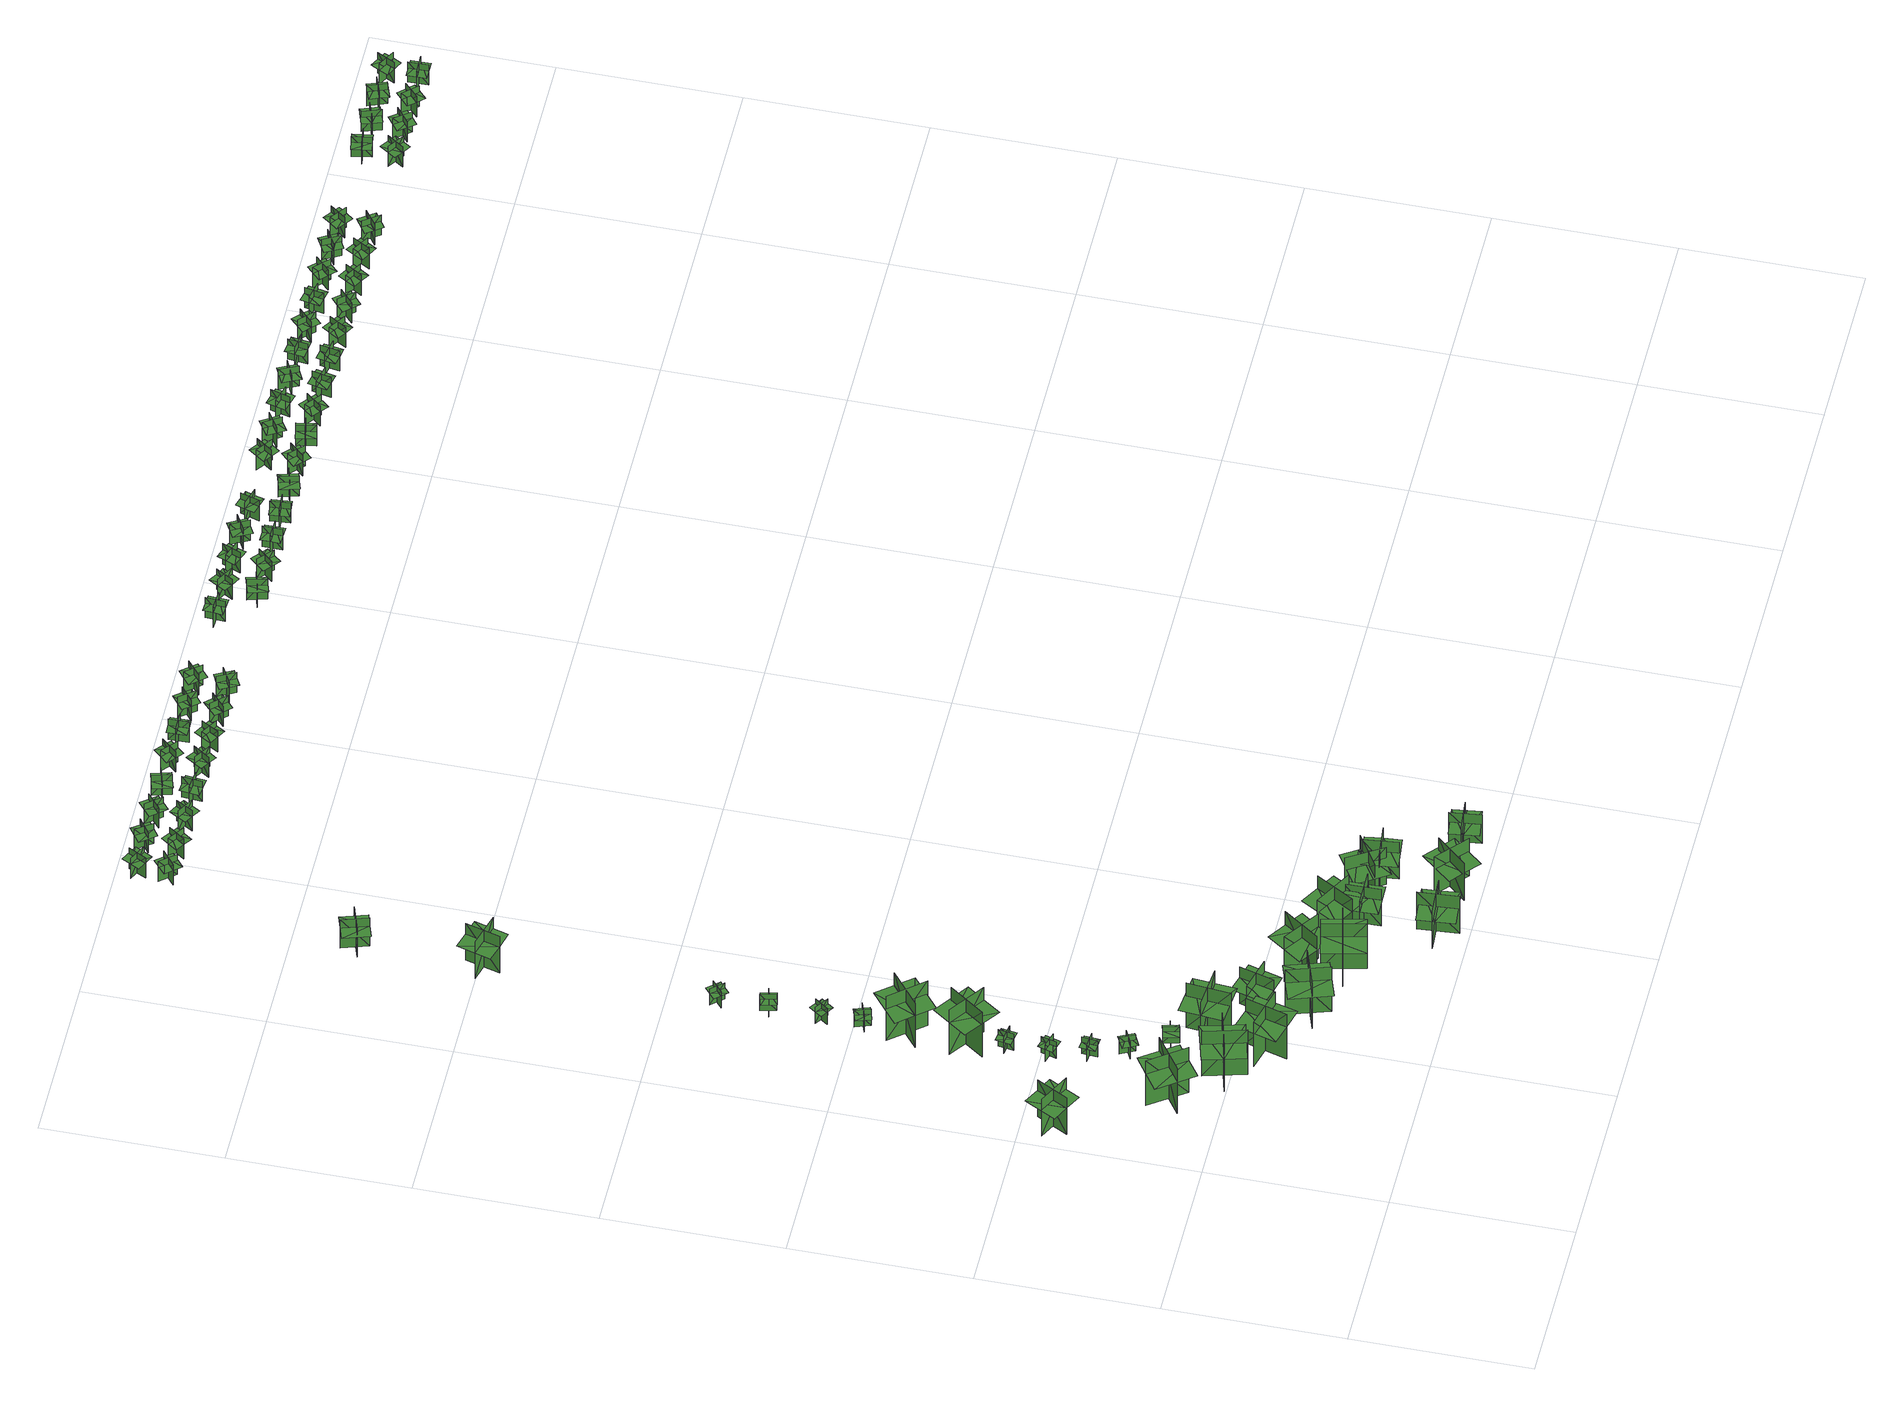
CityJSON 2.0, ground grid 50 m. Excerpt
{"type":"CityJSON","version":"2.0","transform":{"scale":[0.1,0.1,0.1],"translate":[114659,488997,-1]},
"CityObjects":{
"tree1":{"type":"SolitaryVegetationObject","geometry":[{"type":"MultiSurface","lod":"1","boundaries":[[[0,1,2]],[[0,2,3]],[[4,5,6]],[[4,6,7]],[[8,9,10]],[[8,10,11]],[[8,11,12]],[[8,12,13]]]}]},
"tree2":{"type":"SolitaryVegetationObject","geometry":[{"type":"MultiSurface","lod":"1","boundaries":[[[14,15,16]],[[14,16,17]],[[18,19,20]],[[18,20,21]],[[22,23,24]],[[22,24,25]],[[22,25,26]],[[22,26,27]]]}]},
"tree3":{"type":"SolitaryVegetationObject","geometry":[{"type":"MultiSurface","lod":"1","boundaries":[[[28,29,30]],[[28,30,31]],[[32,33,34]],[[32,34,35]],[[36,37,38]],[[36,38,39]],[[36,39,40]],[[36,40,41]]]}]},
"tree4":{"type":"SolitaryVegetationObject","geometry":[{"type":"MultiSurface","lod":"1","boundaries":[[[42,43,44]],[[42,44,45]],[[46,47,48]],[[46,48,49]],[[50,51,52]],[[50,52,53]],[[50,53,54]],[[50,54,55]]]}]},
"tree5":{"type":"SolitaryVegetationObject","geometry":[{"type":"MultiSurface","lod":"1","boundaries":[[[56,57,58]],[[56,58,59]],[[60,61,62]],[[60,62,63]],[[64,65,66]],[[64,66,67]],[[64,67,68]],[[64,68,69]]]}]},
"tree6":{"type":"SolitaryVegetationObject","geometry":[{"type":"MultiSurface","lod":"1","boundaries":[[[70,71,72]],[[70,72,73]],[[74,75,76]],[[74,76,77]],[[78,79,80]],[[78,80,81]],[[78,81,82]],[[78,82,83]]]}]},
"tree7":{"type":"SolitaryVegetationObject","geometry":[{"type":"MultiSurface","lod":"1","boundaries":[[[84,85,86]],[[84,86,87]],[[88,89,90]],[[88,90,91]],[[92,93,94]],[[92,94,95]],[[92,95,96]],[[92,96,97]]]}]},
"tree8":{"type":"SolitaryVegetationObject","geometry":[{"type":"MultiSurface","lod":"1","boundaries":[[[98,99,100]],[[98,100,101]],[[102,103,104]],[[102,104,105]],[[106,107,108]],[[106,108,109]],[[106,109,110]],[[106,110,111]]]}]},
"tree9":{"type":"SolitaryVegetationObject","geometry":[{"type":"MultiSurface","lod":"1","boundaries":[[[112,113,114]],[[112,114,115]],[[116,117,118]],[[116,118,119]],[[120,121,122]],[[120,122,123]],[[120,123,124]],[[120,124,125]]]}]},
"tree10":{"type":"SolitaryVegetationObject","geometry":[{"type":"MultiSurface","lod":"1","boundaries":[[[126,127,128]],[[126,128,129]],[[130,131,132]],[[130,132,133]],[[134,135,136]],[[134,136,137]],[[134,137,138]],[[134,138,139]]]}]},
"tree11":{"type":"SolitaryVegetationObject","geometry":[{"type":"MultiSurface","lod":"1","boundaries":[[[140,141,142]],[[140,142,143]],[[144,145,146]],[[144,146,147]],[[148,149,150]],[[148,150,151]],[[148,151,152]],[[148,152,153]]]}]},
"tree12":{"type":"SolitaryVegetationObject","geometry":[{"type":"MultiSurface","lod":"1","boundaries":[[[154,155,156]],[[154,156,157]],[[158,159,160]],[[158,160,161]],[[162,163,164]],[[162,164,165]],[[162,165,166]],[[162,166,167]]]}]},
"tree13":{"type":"SolitaryVegetationObject","geometry":[{"type":"MultiSurface","lod":"1","boundaries":[[[168,169,170]],[[168,170,171]],[[172,173,174]],[[172,174,175]],[[176,177,178]],[[176,178,179]],[[176,179,180]],[[176,180,181]]]}]},
"tree14":{"type":"SolitaryVegetationObject","geometry":[{"type":"MultiSurface","lod":"1","boundaries":[[[182,183,184]],[[182,184,185]],[[186,187,188]],[[186,188,189]],[[190,191,192]],[[190,192,193]],[[190,193,194]],[[190,194,195]]]}]},
"tree15":{"type":"SolitaryVegetationObject","geometry":[{"type":"MultiSurface","lod":"1","boundaries":[[[196,197,198]],[[196,198,199]],[[200,201,202]],[[200,202,203]],[[204,205,206]],[[204,206,207]],[[204,207,208]],[[204,208,209]]]}]},
"tree16":{"type":"SolitaryVegetationObject","geometry":[{"type":"MultiSurface","lod":"1","boundaries":[[[210,211,212]],[[210,212,213]],[[214,215,216]],[[214,216,217]],[[218,219,220]],[[218,220,221]],[[218,221,222]],[[218,222,223]]]}]},
"tree17":{"type":"SolitaryVegetationObject","geometry":[{"type":"MultiSurface","lod":"1","boundaries":[[[224,225,226]],[[224,226,227]],[[228,229,230]],[[228,230,231]],[[232,233,234]],[[232,234,235]],[[232,235,236]],[[232,236,237]]]}]},
"tree18":{"type":"SolitaryVegetationObject","geometry":[{"type":"MultiSurface","lod":"1","boundaries":[[[238,239,240]],[[238,240,241]],[[242,243,244]],[[242,244,245]],[[246,247,248]],[[246,248,249]],[[246,249,250]],[[246,250,251]]]}]},
"tree19":{"type":"SolitaryVegetationObject","geometry":[{"type":"MultiSurface","lod":"1","boundaries":[[[252,253,254]],[[252,254,255]],[[256,257,258]],[[256,258,259]],[[260,261,262]],[[260,262,263]],[[260,263,264]],[[260,264,265]]]}]},
"tree20":{"type":"SolitaryVegetationObject","geometry":[{"type":"MultiSurface","lod":"1","boundaries":[[[266,267,268]],[[266,268,269]],[[270,271,272]],[[270,272,273]],[[274,275,276]],[[274,276,277]],[[274,277,278]],[[274,278,279]]]}]},
"tree21":{"type":"SolitaryVegetationObject","geometry":[{"type":"MultiSurface","lod":"1","boundaries":[[[280,281,282]],[[280,282,283]],[[284,285,286]],[[284,286,287]],[[288,289,290]],[[288,290,291]],[[288,291,292]],[[288,292,293]]]}]},
"tree22":{"type":"SolitaryVegetationObject","geometry":[{"type":"MultiSurface","lod":"1","boundaries":[[[294,295,296]],[[294,296,297]],[[298,299,300]],[[298,300,301]],[[302,303,304]],[[302,304,305]],[[302,305,306]],[[302,306,307]]]}]},
"tree23":{"type":"SolitaryVegetationObject","geometry":[{"type":"MultiSurface","lod":"1","boundaries":[[[308,309,310]],[[308,310,311]],[[312,313,314]],[[312,314,315]],[[316,317,318]],[[316,318,319]],[[316,319,320]],[[316,320,321]]]}]},
"tree24":{"type":"SolitaryVegetationObject","geometry":[{"type":"MultiSurface","lod":"1","boundaries":[[[322,323,324]],[[322,324,325]],[[326,327,328]],[[326,328,329]],[[330,331,332]],[[330,332,333]],[[330,333,334]],[[330,334,335]]]}]},
"tree25":{"type":"SolitaryVegetationObject","geometry":[{"type":"MultiSurface","lod":"1","boundaries":[[[336,337,338]],[[336,338,339]],[[340,341,342]],[[340,342,343]],[[344,345,346]],[[344,346,347]],[[344,347,348]],[[344,348,349]]]}]},
"tree26":{"type":"SolitaryVegetationObject","geometry":[{"type":"MultiSurface","lod":"1","boundaries":[[[350,351,352]],[[350,352,353]],[[354,355,356]],[[354,356,357]],[[358,359,360]],[[358,360,361]],[[358,361,362]],[[358,362,363]]]}]},
"tree27":{"type":"SolitaryVegetationObject","geometry":[{"type":"MultiSurface","lod":"1","boundaries":[[[364,365,366]],[[364,366,367]],[[368,369,370]],[[368,370,371]],[[372,373,374]],[[372,374,375]],[[372,375,376]],[[372,376,377]]]}]},
"tree28":{"type":"SolitaryVegetationObject","geometry":[{"type":"MultiSurface","lod":"1","boundaries":[[[378,379,380]],[[378,380,381]],[[382,383,384]],[[382,384,385]],[[386,387,388]],[[386,388,389]],[[386,389,390]],[[386,390,391]]]}]},
"tree29":{"type":"SolitaryVegetationObject","geometry":[{"type":"MultiSurface","lod":"1","boundaries":[[[392,393,394]],[[392,394,395]],[[396,397,398]],[[396,398,399]],[[400,401,402]],[[400,402,403]],[[400,403,404]],[[400,404,405]]]}]},
"tree30":{"type":"SolitaryVegetationObject","geometry":[{"type":"MultiSurface","lod":"1","boundaries":[[[406,407,408]],[[406,408,409]],[[410,411,412]],[[410,412,413]],[[414,415,416]],[[414,416,417]],[[414,417,418]],[[414,418,419]]]}]},
"tree31":{"type":"SolitaryVegetationObject","geometry":[{"type":"MultiSurface","lod":"1","boundaries":[[[420,421,422]],[[420,422,423]],[[424,425,426]],[[424,426,427]],[[428,429,430]],[[428,430,431]],[[428,431,432]],[[428,432,433]]]}]},
"tree32":{"type":"SolitaryVegetationObject","geometry":[{"type":"MultiSurface","lod":"1","boundaries":[[[434,435,436]],[[434,436,437]],[[438,439,440]],[[438,440,441]],[[442,443,444]],[[442,444,445]],[[442,445,446]],[[442,446,447]]]}]},
"tree33":{"type":"SolitaryVegetationObject","geometry":[{"type":"MultiSurface","lod":"1","boundaries":[[[448,449,450]],[[448,450,451]],[[452,453,454]],[[452,454,455]],[[456,457,458]],[[456,458,459]],[[456,459,460]],[[456,460,461]]]}]},
"tree34":{"type":"SolitaryVegetationObject","geometry":[{"type":"MultiSurface","lod":"1","boundaries":[[[462,463,464]],[[462,464,465]],[[466,467,468]],[[466,468,469]],[[470,471,472]],[[470,472,473]],[[470,473,474]],[[470,474,475]]]}]},
"tree35":{"type":"SolitaryVegetationObject","geometry":[{"type":"MultiSurface","lod":"1","boundaries":[[[476,477,478]],[[476,478,479]],[[480,481,482]],[[480,482,483]],[[484,485,486]],[[484,486,487]],[[484,487,488]],[[484,488,489]]]}]},
"tree36":{"type":"SolitaryVegetationObject","geometry":[{"type":"MultiSurface","lod":"1","boundaries":[[[490,491,492]],[[490,492,493]],[[494,495,496]],[[494,496,497]],[[498,499,500]],[[498,500,501]],[[498,501,502]],[[498,502,503]]]}]},
"tree37":{"type":"SolitaryVegetationObject","geometry":[{"type":"MultiSurface","lod":"1","boundaries":[[[504,505,506]],[[504,506,507]],[[508,509,510]],[[508,510,511]],[[512,513,514]],[[512,514,515]],[[512,515,516]],[[512,516,517]]]}]},
"tree38":{"type":"SolitaryVegetationObject","geometry":[{"type":"MultiSurface","lod":"1","boundaries":[[[518,519,520]],[[518,520,521]],[[522,523,524]],[[522,524,525]],[[526,527,528]],[[526,528,529]],[[526,529,530]],[[526,530,531]]]}]},
"tree39":{"type":"SolitaryVegetationObject","geometry":[{"type":"MultiSurface","lod":"1","boundaries":[[[532,533,534]],[[532,534,535]],[[536,537,538]],[[536,538,539]],[[540,541,542]],[[540,542,543]],[[540,543,544]],[[540,544,545]]]}]},
"tree40":{"type":"SolitaryVegetationObject","geometry":[{"type":"MultiSurface","lod":"1","boundaries":[[[546,547,548]],[[546,548,549]],[[550,551,552]],[[550,552,553]],[[554,555,556]],[[554,556,557]],[[554,557,558]],[[554,558,559]]]}]},
"tree41":{"type":"SolitaryVegetationObject","geometry":[{"type":"MultiSurface","lod":"1","boundaries":[[[560,561,562]],[[560,562,563]],[[564,565,566]],[[564,566,567]],[[568,569,570]],[[568,570,571]],[[568,571,572]],[[568,572,573]]]}]},
"tree42":{"type":"SolitaryVegetationObject","geometry":[{"type":"MultiSurface","lod":"1","boundaries":[[[574,575,576]],[[574,576,577]],[[578,579,580]],[[578,580,581]],[[582,583,584]],[[582,584,585]],[[582,585,586]],[[582,586,587]]]}]},
"tree43":{"type":"SolitaryVegetationObject","geometry":[{"type":"MultiSurface","lod":"1","boundaries":[[[588,589,590]],[[588,590,591]],[[592,593,594]],[[592,594,595]],[[596,597,598]],[[596,598,599]],[[596,599,600]],[[596,600,601]]]}]},
"tree44":{"type":"SolitaryVegetationObject","geometry":[{"type":"MultiSurface","lod":"1","boundaries":[[[602,603,604]],[[602,604,605]],[[606,607,608]],[[606,608,609]],[[610,611,612]],[[610,612,613]],[[610,613,614]],[[610,614,615]]]}]},
"tree45":{"type":"SolitaryVegetationObject","geometry":[{"type":"MultiSurface","lod":"1","boundaries":[[[616,617,618]],[[616,618,619]],[[620,621,622]],[[620,622,623]],[[624,625,626]],[[624,626,627]],[[624,627,628]],[[624,628,629]]]}]},
"tree46":{"type":"SolitaryVegetationObject","geometry":[{"type":"MultiSurface","lod":"1","boundaries":[[[630,631,632]],[[630,632,633]],[[634,635,636]],[[634,636,637]],[[638,639,640]],[[638,640,641]],[[638,641,642]],[[638,642,643]]]}]},
"tree47":{"type":"SolitaryVegetationObject","geometry":[{"type":"MultiSurface","lod":"1","boundaries":[[[644,645,646]],[[644,646,647]],[[648,649,650]],[[648,650,651]],[[652,653,654]],[[652,654,655]],[[652,655,656]],[[652,656,657]]]}]},
"tree48":{"type":"SolitaryVegetationObject","geometry":[{"type":"MultiSurface","lod":"1","boundaries":[[[658,659,660]],[[658,660,661]],[[662,663,664]],[[662,664,665]],[[666,667,668]],[[666,668,669]],[[666,669,670]],[[666,670,671]]]}]},
"tree49":{"type":"SolitaryVegetationObject","geometry":[{"type":"MultiSurface","lod":"1","boundaries":[[[672,673,674]],[[672,674,675]],[[676,677,678]],[[676,678,679]],[[680,681,682]],[[680,682,683]],[[680,683,684]],[[680,684,685]]]}]},
"tree50":{"type":"SolitaryVegetationObject","geometry":[{"type":"MultiSurface","lod":"1","boundaries":[[[686,687,688]],[[686,688,689]],[[690,691,692]],[[690,692,693]],[[694,695,696]],[[694,696,697]],[[694,697,698]],[[694,698,699]]]}]},
"tree51":{"type":"SolitaryVegetationObject","geometry":[{"type":"MultiSurface","lod":"1","boundaries":[[[700,701,702]],[[700,702,703]],[[704,705,706]],[[704,706,707]],[[708,709,710]],[[708,710,711]],[[708,711,712]],[[708,712,713]]]}]},
"tree52":{"type":"SolitaryVegetationObject","geometry":[{"type":"MultiSurface","lod":"1","boundaries":[[[714,715,716]],[[714,716,717]],[[718,719,720]],[[718,720,721]],[[722,723,724]],[[722,724,725]],[[722,725,726]],[[722,726,727]]]}]},
"tree53":{"type":"SolitaryVegetationObject","geometry":[{"type":"MultiSurface","lod":"1","boundaries":[[[728,729,730]],[[728,730,731]],[[732,733,734]],[[732,734,735]],[[736,737,738]],[[736,738,739]],[[736,739,740]],[[736,740,741]]]}]},
"tree54":{"type":"SolitaryVegetationObject","geometry":[{"type":"MultiSurface","lod":"1","boundaries":[[[742,743,744]],[[742,744,745]],[[746,747,748]],[[746,748,749]],[[750,751,752]],[[750,752,753]],[[750,753,754]],[[750,754,755]]]}]},
"tree55":{"type":"SolitaryVegetationObject","geometry":[{"type":"MultiSurface","lod":"1","boundaries":[[[756,757,758]],[[756,758,759]],[[760,761,762]],[[760,762,763]],[[764,765,766]],[[764,766,767]],[[764,767,768]],[[764,768,769]]]}]},
"tree56":{"type":"SolitaryVegetationObject","geometry":[{"type":"MultiSurface","lod":"1","boundaries":[[[770,771,772]],[[770,772,773]],[[774,775,776]],[[774,776,777]],[[778,779,780]],[[778,780,781]],[[778,781,782]],[[778,782,783]]]}]},
"tree57":{"type":"SolitaryVegetationObject","geometry":[{"type":"MultiSurface","lod":"1","boundaries":[[[784,785,786]],[[784,786,787]],[[788,789,790]],[[788,790,791]],[[792,793,794]],[[792,794,795]],[[792,795,796]],[[792,796,797]]]}]},
"tree58":{"type":"SolitaryVegetationObject","geometry":[{"type":"MultiSurface","lod":"1","boundaries":[[[798,799,800]],[[798,800,801]],[[802,803,804]],[[802,804,805]],[[806,807,808]],[[806,808,809]],[[806,809,810]],[[806,810,811]]]}]},
"tree59":{"type":"SolitaryVegetationObject","geometry":[{"type":"MultiSurface","lod":"1","boundaries":[[[812,813,814]],[[812,814,815]],[[816,817,818]],[[816,818,819]],[[820,821,822]],[[820,822,823]],[[820,823,824]],[[820,824,825]]]}]},
"tree60":{"type":"SolitaryVegetationObject","geometry":[{"type":"MultiSurface","lod":"1","boundaries":[[[826,827,828]],[[826,828,829]],[[830,831,832]],[[830,832,833]],[[834,835,836]],[[834,836,837]],[[834,837,838]],[[834,838,839]]]}]},
"tree61":{"type":"SolitaryVegetationObject","geometry":[{"type":"MultiSurface","lod":"1","boundaries":[[[840,841,842]],[[840,842,843]],[[844,845,846]],[[844,846,847]],[[848,849,850]],[[848,850,851]],[[848,851,852]],[[848,852,853]]]}]},
"tree62":{"type":"SolitaryVegetationObject","geometry":[{"type":"MultiSurface","lod":"1","boundaries":[[[854,855,856]],[[854,856,857]],[[858,859,860]],[[858,860,861]],[[862,863,864]],[[862,864,865]],[[862,865,866]],[[862,866,867]]]}]},
"tree63":{"type":"SolitaryVegetationObject","geometry":[{"type":"MultiSurface","lod":"1","boundaries":[[[868,869,870]],[[868,870,871]],[[872,873,874]],[[872,874,875]],[[876,877,878]],[[876,878,879]],[[876,879,880]],[[876,880,881]]]}]},
"tree64":{"type":"SolitaryVegetationObject","geometry":[{"type":"MultiSurface","lod":"1","boundaries":[[[882,883,884]],[[882,884,885]],[[886,887,888]],[[886,888,889]],[[890,891,892]],[[890,892,893]],[[890,893,894]],[[890,894,895]]]}]},
"tree65":{"type":"SolitaryVegetationObject","geometry":[{"type":"MultiSurface","lod":"1","boundaries":[[[896,897,898]],[[896,898,899]],[[900,901,902]],[[900,902,903]],[[904,905,906]],[[904,906,907]],[[904,907,908]],[[904,908,909]]]}]},
"tree66":{"type":"SolitaryVegetationObject","geometry":[{"type":"MultiSurface","lod":"1","boundaries":[[[910,911,912]],[[910,912,913]],[[914,915,916]],[[914,916,917]],[[918,919,920]],[[918,920,921]],[[918,921,922]],[[918,922,923]]]}]},
"tree67":{"type":"SolitaryVegetationObject","geometry":[{"type":"MultiSurface","lod":"1","boundaries":[[[924,925,926]],[[924,926,927]],[[928,929,930]],[[928,930,931]],[[932,933,934]],[[932,934,935]],[[932,935,936]],[[932,936,937]]]}]},
"tree68":{"type":"SolitaryVegetationObject","geometry":[{"type":"MultiSurface","lod":"1","boundaries":[[[938,939,940]],[[938,940,941]],[[942,943,944]],[[942,944,945]],[[946,947,948]],[[946,948,949]],[[946,949,950]],[[946,950,951]]]}]},
"tree69":{"type":"SolitaryVegetationObject","geometry":[{"type":"MultiSurface","lod":"1","boundaries":[[[952,953,954]],[[952,954,955]],[[956,957,958]],[[956,958,959]],[[960,961,962]],[[960,962,963]],[[960,963,964]],[[960,964,965]]]}]},
"tree70":{"type":"SolitaryVegetationObject","geometry":[{"type":"MultiSurface","lod":"1","boundaries":[[[966,967,968]],[[966,968,969]],[[970,971,972]],[[970,972,973]],[[974,975,976]],[[974,976,977]],[[974,977,978]],[[974,978,979]]]}]},
"tree71":{"type":"SolitaryVegetationObject","geometry":[{"type":"MultiSurface","lod":"1","boundaries":[[[980,981,982]],[[980,982,983]],[[984,985,986]],[[984,986,987]],[[988,989,990]],[[988,990,991]],[[988,991,992]],[[988,992,993]]]}]},
"tree72":{"type":"SolitaryVegetationObject","geometry":[{"type":"MultiSurface","lod":"1","boundaries":[[[994,995,996]],[[994,996,997]],[[998,999,1000]],[[998,1000,1001]],[[1002,1003,1004]],[[1002,1004,1005]],[[1002,1005,1006]],[[1002,1006,1007]]]}]},
"tree73":{"type":"SolitaryVegetationObject","geometry":[{"type":"MultiSurface","lod":"1","boundaries":[[[1008,1009,1010]],[[1008,1010,1011]],[[1012,1013,1014]],[[1012,1014,1015]],[[1016,1017,1018]],[[1016,1018,1019]],[[1016,1019,1020]],[[1016,1020,1021]]]}]},
"tree74":{"type":"SolitaryVegetationObject","geometry":[{"type":"MultiSurface","lod":"1","boundaries":[[[1022,1023,1024]],[[1022,1024,1025]],[[1026,1027,1028]],[[1026,1028,1029]],[[1030,1031,1032]],[[1030,1032,1033]],[[1030,1033,1034]],[[1030,1034,1035]]]}]},
"tree75":{"type":"SolitaryVegetationObject","geometry":[{"type":"MultiSurface","lod":"1","boundaries":[[[1036,1037,1038]],[[1036,1038,1039]],[[1040,1041,1042]],[[1040,1042,1043]],[[1044,1045,1046]],[[1044,1046,1047]],[[1044,1047,1048]],[[1044,1048,1049]]]}]},
"tree76":{"type":"SolitaryVegetationObject","geometry":[{"type":"MultiSurface","lod":"1","boundaries":[[[1050,1051,1052]],[[1050,1052,1053]],[[1054,1055,1056]],[[1054,1056,1057]],[[1058,1059,1060]],[[1058,1060,1061]],[[1058,1061,1062]],[[1058,1062,1063]]]}]},
"tree77":{"type":"SolitaryVegetationObject","geometry":[{"type":"MultiSurface","lod":"1","boundaries":[[[1064,1065,1066]],[[1064,1066,1067]],[[1068,1069,1070]],[[1068,1070,1071]],[[1072,1073,1074]],[[1072,1074,1075]],[[1072,1075,1076]],[[1072,1076,1077]]]}]},
"tree78":{"type":"SolitaryVegetationObject","geometry":[{"type":"MultiSurface","lod":"1","boundaries":[[[1078,1079,1080]],[[1078,1080,1081]],[[1082,1083,1084]],[[1082,1084,1085]],[[1086,1087,1088]],[[1086,1088,1089]],[[1086,1089,1090]],[[1086,1090,1091]]]}]},
"tree79":{"type":"SolitaryVegetationObject","geometry":[{"type":"MultiSurface","lod":"1","boundaries":[[[1092,1093,1094]],[[1092,1094,1095]],[[1096,1097,1098]],[[1096,1098,1099]],[[1100,1101,1102]],[[1100,1102,1103]],[[1100,1103,1104]],[[1100,1104,1105]]]}]},
"tree80":{"type":"SolitaryVegetationObject","geometry":[{"type":"MultiSurface","lod":"1","boundaries":[[[1106,1107,1108]],[[1106,1108,1109]],[[1110,1111,1112]],[[1110,1112,1113]],[[1114,1115,1116]],[[1114,1116,1117]],[[1114,1117,1118]],[[1114,1118,1119]]]}]},
"tree81":{"type":"SolitaryVegetationObject","geometry":[{"type":"MultiSurface","lod":"1","boundaries":[[[1120,1121,1122]],[[1120,1122,1123]],[[1124,1125,1126]],[[1124,1126,1127]],[[1128,1129,1130]],[[1128,1130,1131]],[[1128,1131,1132]],[[1128,1132,1133]]]}]},
"tree82":{"type":"SolitaryVegetationObject","geometry":[{"type":"MultiSurface","lod":"1","boundaries":[[[1134,1135,1136]],[[1134,1136,1137]],[[1138,1139,1140]],[[1138,1140,1141]],[[1142,1143,1144]],[[1142,1144,1145]],[[1142,1145,1146]],[[1142,1146,1147]]]}]},
"tree83":{"type":"SolitaryVegetationObject","geometry":[{"type":"MultiSurface","lod":"1","boundaries":[[[1148,1149,1150]],[[1148,1150,1151]],[[1152,1153,1154]],[[1152,1154,1155]],[[1156,1157,1158]],[[1156,1158,1159]],[[1156,1159,1160]],[[1156,1160,1161]]]}]}
},
"vertices":[
[28,935,22],[116,889,22],[116,889,161],[28,935,161],[47,872,22],[93,960,22],[93,960,161],[47,872,161],[47,872,122],[92,849,122],[138,937,122],[93,960,122],[49,983,122],[3,895,122],
[186,608,19],[285,678,19],[285,678,189],[186,608,189],[266,594,19],[195,693,19],[195,693,189],[266,594,189],[266,594,141],[315,629,141],[245,728,141],[195,693,141],[145,658,141],[216,559,141],
[328,574,21],[360,457,21],[360,457,191],[328,574,191],[287,504,21],[405,536,21],[405,536,191],[287,504,191],[287,504,143],[303,446,143],[421,477,143],[405,536,143],[389,595,143],[272,563,143],
[513,418,16],[395,449,16],[395,449,185],[513,418,185],[473,488,16],[441,371,16],[441,371,185],[473,488,185],[473,488,138],[414,504,138],[382,387,138],[441,371,138],[500,355,138],[532,473,138],
[358,874,21],[314,878,21],[314,878,83],[358,874,83],[340,897,21],[336,853,21],[336,853,83],[340,897,83],[340,897,65],[318,899,65],[313,855,65],[336,853,65],[358,851,65],[362,895,65],
[381,761,18],[362,801,18],[362,801,80],[381,761,80],[391,789,18],[351,769,18],[351,769,80],[391,789,80],[391,789,63],[381,809,63],[342,789,63],[351,769,63],[361,749,63],[401,769,63],
[311,958,18],[323,1001,18],[323,1001,80],[311,958,80],[337,972,18],[294,984,18],[294,984,80],[337,972,80],[337,972,63],[343,994,63],[300,1006,63],[294,984,63],[288,963,63],[331,951,63],
[449,684,18],[406,673,18],[406,673,80],[449,684,80],[424,699,18],[434,656,18],[434,656,80],[424,699,80],[424,699,63],[402,694,63],[413,651,63],[434,656,63],[456,662,63],[445,705,63],
[296,1096,20],[339,1089,20],[339,1089,82],[296,1096,82],[313,1072,20],[320,1116,20],[320,1116,82],[313,1072,82],[313,1072,64],[335,1068,64],[342,1112,64],[320,1116,64],[298,1119,64],[291,1076,64],
[499,652,11],[488,530,11],[488,530,180],[499,652,180],[437,600,11],[558,589,11],[558,589,180],[437,600,180],[437,600,132],[431,539,132],[552,528,132],[558,589,132],[563,649,132],[442,661,132],
[346,1247,16],[276,1148,16],[276,1148,185],[346,1247,185],[266,1234,16],[365,1164,16],[365,1164,185],[266,1234,185],[266,1234,138],[231,1185,138],[330,1114,138],[365,1164,138],[401,1214,138],[301,1284,138],
[560,330,17],[676,368,17],[676,368,186],[560,330,186],[632,293,17],[594,409,17],[594,409,186],[632,293,186],[632,293,139],[690,312,139],[652,428,139],[594,409,139],[536,390,139],[574,274,139],
[278,1406,17],[355,1312,17],[355,1312,186],[278,1406,186],[270,1326,17],[364,1403,17],[364,1403,186],[270,1326,186],[270,1326,139],[308,1279,139],[402,1355,139],[364,1403,139],[326,1450,139],[231,1373,139],
[647,477,10],[551,503,10],[551,503,148],[647,477,148],[614,535,10],[588,439,10],[588,439,148],[614,535,148],[614,535,109],[566,548,109],[540,452,109],[588,439,109],[636,426,109],[662,522,109],
[293,1468,21],[335,1482,21],[335,1482,83],[293,1468,83],[319,1455,21],[305,1497,21],[305,1497,83],[319,1455,83],[319,1455,66],[340,1462,66],[326,1504,66],[305,1497,66],[284,1490,66],[298,1448,66],
[322,1603,22],[296,1567,22],[296,1567,84],[322,1603,84],[293,1598,22],[329,1573,22],[329,1573,84],[293,1598,84],[293,1598,67],[280,1580,67],[316,1555,67],[329,1573,67],[342,1591,67],[305,1616,67],
[316,1707,24],[306,1750,24],[306,1750,85],[316,1707,85],[332,1732,24],[289,1722,24],[289,1722,85],[332,1732,85],[332,1732,68],[327,1753,68],[284,1743,68],[289,1722,68],[294,1700,68],[337,1710,68],
[324,1878,27],[290,1849,27],[290,1849,88],[324,1878,88],[294,1881,27],[323,1847,27],[323,1847,88],[294,1881,88],[294,1881,71],[277,1866,71],[306,1832,71],[323,1847,71],[340,1861,71],[311,1895,71],
[844,311,17],[725,285,17],[725,285,186],[844,311,186],[776,355,17],[802,236,17],[802,236,186],[776,355,186],[776,355,139],[716,342,139],[742,223,139],[802,236,139],[861,249,139],[835,368,139],
[735,356,11],[804,456,11],[804,456,180],[735,356,180],[815,370,11],[715,439,11],[715,439,180],[815,370,180],[815,370,133],[850,420,133],[750,489,133],[715,439,133],[680,389,133],[780,320,133],
[904,85,21],[1017,93,21],[1017,93,162],[904,85,162],[972,26,21],[964,139,21],[964,139,162],[972,26,162],[911,78,116],[916,25,116],[1029,35,116],[1024,87,116],[1020,139,116],[907,130,116],
[964,321,15],[858,382,15],[858,382,184],[964,321,184],[943,399,15],[882,294,15],[882,294,184],[943,399,184],[943,399,137],[890,430,137],[830,324,137],[882,294,137],[935,264,137],[996,369,137],
[954,232,21],[952,332,21],[952,332,160],[954,232,160],[1000,279,21],[900,278,21],[900,278,160],[1000,279,160],[1000,279,121],[999,329,121],[900,328,121],[900,278,121],[901,228,121],[1001,230,121],
[265,2501,16],[361,2474,16],[361,2474,155],[265,2501,155],[297,2443,16],[324,2539,16],[324,2539,155],[297,2443,155],[297,2443,116],[345,2430,116],[372,2526,116],[324,2539,116],[276,2553,116],[249,2457,116],
[273,2818,17],[347,2842,17],[347,2842,124],[273,2818,124],[318,2794,17],[295,2868,17],[295,2868,124],[318,2794,124],[318,2794,94],[355,2806,94],[332,2880,94],[295,2868,94],[258,2856,94],[281,2783,94],
[1087,40,24],[1162,125,24],[1162,125,166],[1087,40,166],[1177,46,24],[1092,121,24],[1092,121,166],[1177,46,166],[1097,40,120],[1137,6,120],[1211,92,120],[1171,126,120],[1131,160,120],[1058,74,120],
[1131,328,20],[1035,268,20],[1035,268,161],[1131,328,161],[1044,349,20],[1104,252,20],[1104,252,161],[1044,349,161],[1121,331,115],[1093,375,115],[998,314,115],[1026,270,115],[1055,226,115],[1150,287,115],
[1128,223,22],[1117,322,22],[1117,322,161],[1128,223,161],[1170,275,22],[1071,264,22],[1071,264,161],[1170,275,161],[1170,275,122],[1164,324,122],[1065,313,122],[1071,264,122],[1076,214,122],[1175,225,122],
[1240,81,26],[1328,91,26],[1328,91,135],[1240,81,135],[1295,38,26],[1285,125,26],[1285,125,135],[1295,38,135],[1246,76,100],[1252,35,100],[1339,47,100],[1334,87,100],[1329,127,100],[1241,116,100],
[455,3339,22],[420,3382,22],[420,3382,99],[455,3339,99],[459,3376,22],[416,3341,22],[416,3341,99],[459,3376,99],[459,3376,77],[441,3397,77],[399,3362,77],[416,3341,77],[434,3320,77],[476,3355,77],
[450,3466,22],[425,3417,22],[425,3417,99],[450,3466,99],[415,3455,22],[464,3430,22],[464,3430,99],[415,3455,99],[415,3455,78],[402,3430,78],[451,3405,78],[464,3430,78],[477,3455,78],[427,3480,78],
[553,3344,20],[508,3375,20],[508,3375,97],[553,3344,97],[547,3380,20],[515,3335,20],[515,3335,97],[547,3380,97],[547,3380,75],[524,3396,75],[492,3350,75],[515,3335,75],[538,3319,75],[569,3364,75],
[513,3429,23],[557,3461,23],[557,3461,100],[513,3429,100],[549,3423,23],[517,3468,23],[517,3468,100],[549,3423,100],[549,3423,78],[571,3439,78],[539,3484,78],[517,3468,78],[494,3451,78],[527,3407,78],
[609,3370,20],[656,3343,20],[656,3343,97],[609,3370,97],[618,3335,20],[645,3383,20],[645,3383,97],[618,3335,97],[618,3335,75],[642,3321,75],[669,3369,75],[645,3383,75],[621,3396,75],[594,3348,75],
[650,3458,22],[607,3423,22],[607,3423,99],[650,3458,99],[613,3462,22],[648,3419,22],[648,3419,99],[613,3462,99],[613,3462,77],[592,3445,77],[627,3402,77],[648,3419,77],[669,3437,77],[635,3480,77],
[726,3333,20],[731,3388,20],[731,3388,97],[726,3333,97],[754,3356,20],[699,3361,20],[699,3361,97],[754,3356,97],[754,3356,75],[757,3383,75],[702,3389,75],[699,3361,75],[696,3334,75],[752,3328,75],
[750,3449,20],[697,3433,20],[697,3433,97],[750,3449,97],[718,3467,20],[734,3414,20],[734,3414,97],[718,3467,97],[718,3467,75],[691,3459,75],[707,3406,75],[734,3414,75],[760,3421,75],[745,3474,75],
[804,3370,23],[850,3340,23],[850,3340,100],[804,3370,100],[811,3334,23],[842,3380,23],[842,3380,100],[811,3334,100],[811,3334,78],[834,3319,78],[865,3365,78],[842,3380,78],[818,3395,78],[788,3349,78],
[808,3422,27],[845,3464,27],[845,3464,104],[808,3422,104],[845,3424,27],[804,3461,27],[804,3461,104],[845,3424,104],[845,3424,82],[863,3445,82],[822,3482,82],[804,3461,82],[785,3440,82],[827,3404,82],
[943,3343,23],[896,3371,23],[896,3371,100],[943,3343,100],[934,3379,23],[906,3331,23],[906,3331,100],[934,3379,100],[934,3379,79],[910,3393,79],[882,3345,79],[906,3331,79],[930,3317,79],[958,3365,79],
[947,3440,24],[892,3440,24],[892,3440,101],[947,3440,101],[921,3466,24],[922,3411,24],[922,3411,101],[921,3466,101],[921,3466,79],[894,3466,79],[894,3411,79],[922,3411,79],[949,3411,79],[949,3467,79],
[1001,3373,22],[1039,3332,22],[1039,3332,99],[1001,3373,99],[999,3336,22],[1040,3374,22],[1040,3374,99],[999,3336,99],[999,3336,77],[1018,3316,77],[1059,3353,77],[1040,3374,77],[1021,3394,77],[981,3356,77],
[1003,3459,24],[1037,3415,24],[1037,3415,101],[1003,3459,101],[999,3422,24],[1042,3456,24],[1042,3456,101],[999,3422,101],[999,3422,79],[1016,3400,79],[1059,3434,79],[1042,3456,79],[1025,3478,79],[982,3444,79],
[1134,3366,22],[1085,3340,22],[1085,3340,99],[1134,3366,99],[1099,3377,22],[1125,3328,22],[1125,3328,99],[1099,3377,99],[1099,3377,77],[1075,3364,77],[1101,3315,77],[1125,3328,77],[1150,3341,77],[1124,3390,77],
[1095,3424,22],[1137,3460,22],[1137,3460,99],[1095,3424,99],[1132,3421,22],[1096,3463,22],[1096,3463,99],[1132,3421,99],[1132,3421,77],[1153,3439,77],[1117,3481,77],[1096,3463,77],[1075,3445,77],[1111,3403,77],
[1365,3412,24],[1368,3467,24],[1368,3467,101],[1365,3412,101],[1393,3436,24],[1338,3439,24],[1338,3439,101],[1393,3436,101],[1393,3436,80],[1394,3464,80],[1339,3467,80],[1338,3439,80],[1336,3412,80],[1391,3409,80],
[1483,3356,26],[1430,3341,26],[1430,3341,103],[1483,3356,103],[1451,3374,26],[1466,3321,26],[1466,3321,103],[1451,3374,103],[1451,3374,81],[1425,3366,81],[1440,3313,81],[1466,3321,81],[1493,3328,81],[1478,3382,81],
[1439,3448,22],[1487,3421,22],[1487,3421,99],[1439,3448,99],[1448,3412,22],[1476,3460,22],[1476,3460,99],[1448,3412,99],[1448,3412,78],[1472,3399,78],[1500,3447,78],[1476,3460,78],[1452,3474,78],[1424,3426,78],
[1571,3367,21],[1534,3326,21],[1534,3326,98],[1571,3367,98],[1534,3365,21],[1575,3328,21],[1575,3328,98],[1534,3365,98],[1534,3365,77],[1515,3344,77],[1557,3307,77],[1575,3328,77],[1594,3349,77],[1552,3385,77],
[1545,3412,23],[1566,3464,23],[1566,3464,100],[1545,3412,100],[1579,3427,23],[1528,3447,23],[1528,3447,100],[1579,3427,100],[1579,3427,79],[1589,3452,79],[1538,3472,79],[1528,3447,79],[1518,3421,79],[1569,3401,79],
[1649,3322,23],[1650,3377,23],[1650,3377,100],[1649,3322,100],[1676,3347,23],[1621,3348,23],[1621,3348,100],[1676,3347,100],[1676,3347,78],[1676,3375,78],[1621,3376,78],[1621,3348,78],[1620,3321,78],[1675,3319,78],
[1628,3422,24],[1676,3449,24],[1676,3449,101],[1628,3422,101],[1663,3412,24],[1637,3460,24],[1637,3460,101],[1663,3412,101],[1663,3412,79],[1688,3425,79],[1661,3474,79],[1637,3460,79],[1612,3447,79],[1639,3398,79],
[1747,3322,23],[1742,3377,23],[1742,3377,100],[1747,3322,100],[1771,3350,23],[1716,3345,23],[1716,3345,100],[1771,3350,100],[1771,3350,78],[1769,3378,78],[1713,3373,78],[1716,3345,78],[1718,3318,78],[1773,3323,78],
[1753,3456,24],[1737,3403,24],[1737,3403,101],[1753,3456,101],[1720,3439,24],[1773,3423,24],[1773,3423,101],[1720,3439,101],[1720,3439,79],[1712,3412,79],[1765,3396,79],[1773,3423,79],[1781,3450,79],[1728,3465,79],
[1815,3339,23],[1868,3354,23],[1868,3354,100],[1815,3339,100],[1847,3321,23],[1832,3374,23],[1832,3374,100],[1847,3321,100],[1847,3321,79],[1874,3329,79],[1858,3382,79],[1832,3374,79],[1805,3366,79],[1821,3313,79],
[1918,3328,24],[1956,3368,24],[1956,3368,101],[1918,3328,101],[1955,3329,24],[1915,3367,24],[1915,3367,101],[1955,3329,101],[1955,3329,79],[1974,3349,79],[1934,3387,79],[1915,3367,79],[1896,3347,79],[1935,3309,79],
[1921,3412,24],[1952,3457,24],[1952,3457,101],[1921,3412,101],[1957,3418,24],[1912,3450,24],[1912,3450,101],[1957,3418,101],[1957,3418,80],[1973,3441,80],[1928,3472,80],[1912,3450,80],[1896,3427,80],[1941,3395,80],
[2054,3349,21],[1999,3339,21],[1999,3339,98],[2054,3349,98],[2023,3370,21],[2034,3316,21],[2034,3316,98],[2023,3370,98],[2023,3370,77],[1996,3365,77],[2007,3310,77],[2034,3316,77],[2061,3321,77],[2050,3375,77],
[2043,3410,23],[2013,3457,23],[2013,3457,100],[2043,3410,100],[2051,3446,23],[2004,3416,23],[2004,3416,100],[2051,3446,100],[2051,3446,78],[2036,3470,78],[1989,3440,78],[2004,3416,78],[2019,3393,78],[2066,3423,78],
[2144,3328,21],[2101,3363,21],[2101,3363,98],[2144,3328,98],[2141,3365,21],[2105,3322,21],[2105,3322,98],[2141,3365,98],[2141,3365,76],[2119,3382,76],[2084,3340,76],[2105,3322,76],[2126,3304,76],[2162,3347,76],
[2119,3406,22],[2133,3460,22],[2133,3460,99],[2119,3406,99],[2151,3425,22],[2098,3439,22],[2098,3439,99],[2151,3425,99],[2151,3425,77],[2158,3452,77],[2104,3466,77],[2098,3439,77],[2091,3412,77],[2144,3398,77],
[2244,3339,21],[2189,3351,21],[2189,3351,97],[2244,3339,97],[2224,3370,21],[2212,3316,21],[2212,3316,97],[2224,3370,97],[2224,3370,76],[2197,3376,76],[2185,3322,76],[2212,3316,76],[2239,3310,76],[2251,3364,76],
[2230,3406,24],[2206,3456,24],[2206,3456,101],[2230,3406,101],[2243,3441,24],[2193,3417,24],[2193,3417,101],[2243,3441,101],[2243,3441,79],[2231,3466,79],[2181,3442,79],[2193,3417,79],[2205,3392,79],[2255,3416,79],
[2338,3339,22],[2283,3349,22],[2283,3349,99],[2338,3339,99],[2317,3369,22],[2307,3315,22],[2307,3315,99],[2317,3369,99],[2317,3369,77],[2290,3374,77],[2280,3320,77],[2307,3315,77],[2334,3310,77],[2344,3364,77],
[2290,3431,23],[2345,3424,23],[2345,3424,100],[2290,3431,100],[2313,3402,23],[2319,3456,23],[2319,3456,100],[2313,3402,100],[2313,3402,79],[2340,3398,79],[2347,3453,79],[2319,3456,79],[2292,3460,79],[2285,3405,79],
[2430,3329,22],[2383,3359,22],[2383,3359,99],[2430,3329,99],[2422,3365,22],[2393,3318,22],[2393,3318,99],[2422,3365,99],[2422,3365,78],[2399,3380,78],[2369,3333,78],[2393,3318,78],[2416,3304,78],[2446,3351,78],
[2392,3446,22],[2431,3406,22],[2431,3406,99],[2392,3446,99],[2392,3409,22],[2431,3448,22],[2431,3448,99],[2392,3409,99],[2392,3409,78],[2411,3389,78],[2450,3428,78],[2431,3448,78],[2411,3467,78],[2372,3428,78],
[2522,3358,23],[2481,3321,23],[2481,3321,100],[2522,3358,100],[2486,3361,23],[2522,3319,23],[2522,3319,100],[2486,3361,100],[2486,3361,78],[2465,3342,78],[2501,3301,78],[2522,3319,78],[2543,3337,78],[2506,3379,78],
[2529,3423,24],[2475,3433,24],[2475,3433,101],[2529,3423,101],[2508,3453,24],[2498,3399,24],[2498,3399,101],[2508,3453,101],[2508,3453,79],[2481,3459,79],[2471,3404,79],[2498,3399,79],[2525,3394,79],[2536,3448,79],
[2621,3329,23],[2574,3358,23],[2574,3358,100],[2621,3329,100],[2613,3365,23],[2584,3318,23],[2584,3318,100],[2613,3365,100],[2613,3365,78],[2589,3379,78],[2560,3332,78],[2584,3318,78],[2607,3303,78],[2636,3350,78],
[2618,3408,28],[2578,3447,28],[2578,3447,105],[2618,3408,105],[2617,3445,28],[2579,3406,28],[2579,3406,105],[2617,3445,105],[2617,3445,83],[2598,3464,83],[2559,3425,83],[2579,3406,83],[2598,3386,83],[2637,3426,83],
[2716,3330,25],[2668,3358,25],[2668,3358,102],[2716,3330,102],[2707,3366,25],[2679,3318,25],[2679,3318,102],[2707,3366,102],[2707,3366,80],[2683,3380,80],[2655,3332,80],[2679,3318,80],[2703,3304,80],[2731,3352,80],
[2683,3446,26],[2709,3398,26],[2709,3398,103],[2683,3446,103],[2672,3411,26],[2721,3438,26],[2721,3438,103],[2672,3411,103],[2672,3411,81],[2685,3387,81],[2734,3413,81],[2721,3438,81],[2707,3462,81],[2659,3435,81],
[2774,3359,23],[2806,3314,23],[2806,3314,100],[2774,3359,100],[2768,3323,23],[2813,3355,23],[2813,3355,100],[2768,3323,100],[2768,3323,78],[2784,3301,78],[2829,3333,78],[2813,3355,78],[2797,3378,78],[2752,3346,78],
[2774,3404,25],[2807,3448,25],[2807,3448,102],[2774,3404,102],[2810,3409,25],[2766,3442,25],[2766,3442,102],[2810,3409,102],[2810,3409,80],[2827,3431,80],[2783,3464,80],[2766,3442,80],[2749,3420,80],[2793,3387,80],
[3050,3349,22],[3096,3318,22],[3096,3318,99],[3050,3349,99],[3057,3312,22],[3088,3358,22],[3088,3358,99],[3057,3312,99],[3057,3312,78],[3079,3297,78],[3110,3343,78],[3088,3358,78],[3065,3374,78],[3034,3328,78],
[3045,3419,21],[3100,3427,21],[3100,3427,97],[3045,3419,97],[3075,3397,21],[3066,3452,21],[3066,3452,97],[3075,3397,97],[3075,3397,76],[3102,3401,76],[3094,3456,76],[3066,3452,76],[3039,3447,76],[3047,3393,76],
[3145,3320,24],[3189,3354,24],[3189,3354,101],[3145,3320,101],[3182,3315,24],[3148,3359,24],[3148,3359,101],[3182,3315,101],[3182,3315,80],[3204,3332,80],[3170,3376,80],[3148,3359,80],[3126,3342,80],[3160,3298,80],
[3157,3445,22],[3175,3393,22],[3175,3393,99],[3157,3445,99],[3140,3412,22],[3193,3430,22],[3193,3430,99],[3140,3412,99],[3140,3412,78],[3149,3386,78],[3202,3404,78],[3193,3430,78],[3184,3456,78],[3132,3439,78],
[3276,3316,25],[3239,3357,25],[3239,3357,102],[3276,3316,102],[3278,3353,25],[3237,3315,25],[3237,3315,102],[3278,3353,102],[3278,3353,80],[3259,3373,80],[3219,3336,80],[3237,3315,80],[3256,3295,80],[3297,3333,80],
[3268,3399,24],[3249,3451,24],[3249,3451,101],[3268,3399,101],[3284,3432,24],[3232,3414,24],[3232,3414,101],[3284,3432,101],[3284,3432,79],[3275,3458,79],[3222,3440,79],[3232,3414,79],[3241,3388,79],[3293,3406,79],
[3355,3309,25],[3354,3364,25],[3354,3364,102],[3355,3309,102],[3381,3335,25],[3326,3334,25],[3326,3334,102],[3381,3335,102],[3381,3335,80],[3381,3363,80],[3325,3362,80],[3326,3334,80],[3326,3307,80],[3382,3308,80],
[3344,3398,25],[3369,3448,25],[3369,3448,102],[3344,3398,102],[3379,3409,25],[3330,3435,25],[3330,3435,102],[3379,3409,102],[3379,3409,80],[3391,3434,80],[3342,3459,80],[3330,3435,80],[3317,3410,80],[3366,3385,80]
]}
